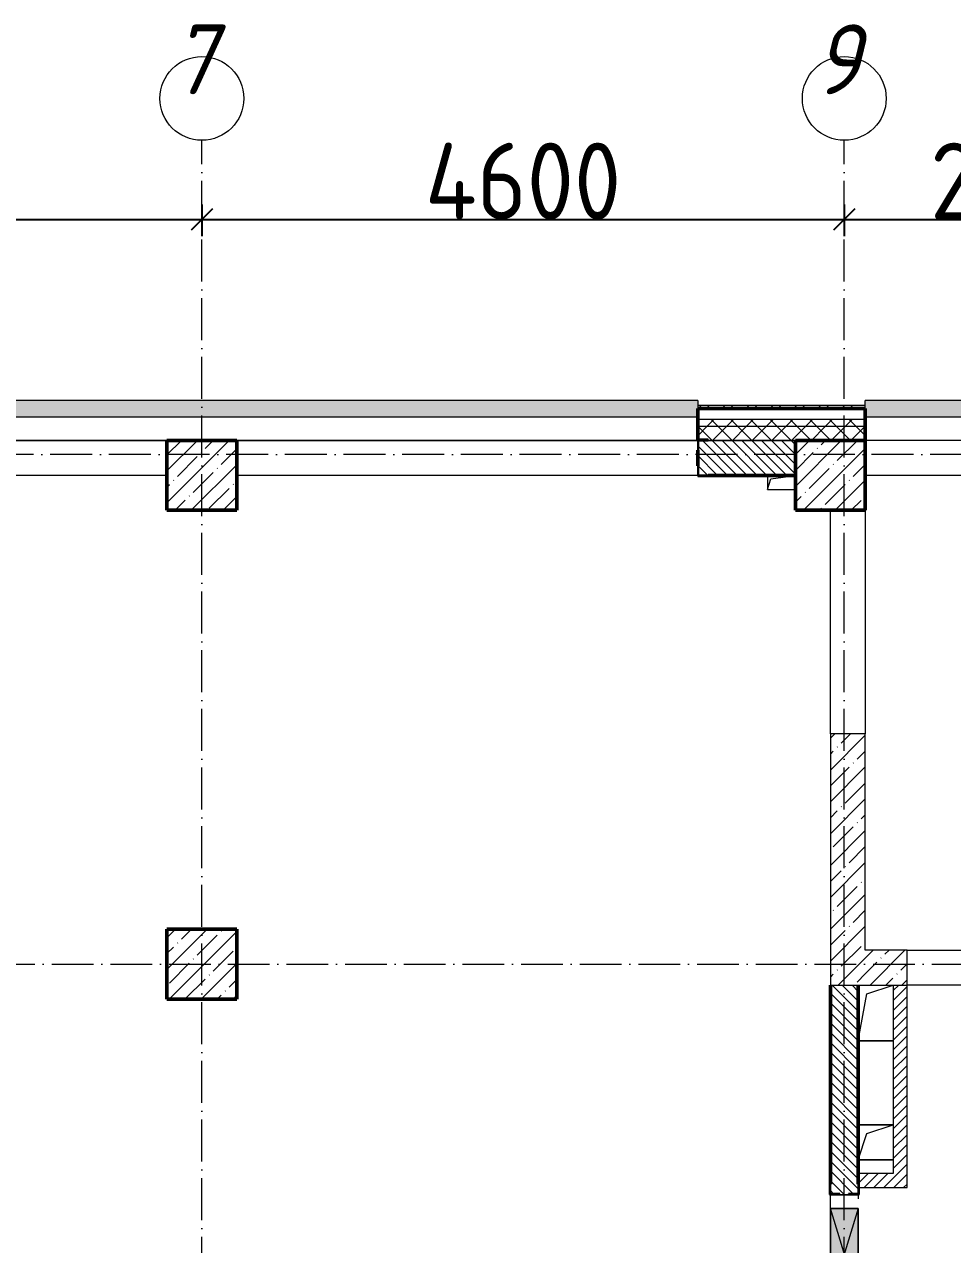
# Model space of a CAD drawing. Header units: millimetres. Extents: x -136833 to 49383, y -8033 to 344618.
# Drawn here: x -122855 to -116209, y 287769 to 296507 of the extents above; entities that cross this region are included whole.
import ezdxf

# ---------------------------------------------------------------- set-up
doc = ezdxf.new("R2010")
doc.units = ezdxf.units.MM
doc.linetypes.add('50_200_ШТРИХ_1Т_ш5_п1_п1_', pattern=[700, 500, -100, 0, -100])
for name, color, linetype, lineweight in [('A-____-____-DIMS', 7, 'Continuous', 9), ('A-DETL-GENF-OTLN', 7, 'Continuous', 9), ('A-FLOR-____-OTLN', 7, 'Continuous', 9), ('A-GENM-____-MCUT', 7, 'Continuous', 25), ('A-GENM-____-OTLN', 7, 'Continuous', 9), ('A-GENM-____-OTLN-1', 7, 'Continuous', 25), ('A-GLAZ-____-OTLN', 7, 'Continuous', 9), ('A-WALL-____-MCUT-1', 7, 'Continuous', 9), ('A-WALL-____-MCUT-2', 7, 'Continuous', 50), ('A-WALL-____-MCUT-3', 7, 'Continuous', 9), ('A-WALL-____-OTLN', 7, 'Continuous', 9), ('A-WALL-____-PATT-1', 7, 'Continuous', 9), ('A-WALL-FNSH-MCUT-1', 7, 'Continuous', 9), ('I-WALL-____-OTLN', 7, 'Continuous', 9), ('S-COLS-____-MCUT', 7, 'Continuous', 50), ('S-COLS-____-OTLN', 7, 'Continuous', 9), ('S-GRID-____-IDEN', 7, 'Continuous', 9), ('S-GRID-____-OTLN-1', 7, '50_200_ШТРИХ_1Т_ш5_п1_п1_', 9)]:
    doc.layers.add(name, color=color, linetype=linetype, lineweight=lineweight)
doc.layers.add('A-GLAZ-____-OTLN-1', color=7, linetype='Continuous', lineweight=9, true_color=0xc0c0c0)
doc.styles.add('ISOCPEUR_I', font='isocpeui.ttf', dxfattribs={"width": 0.9, "height": 2.5})
doc.styles.add('ISOCPEUR_I_9', font='isocpeui.ttf', dxfattribs={"width": 0.9, "height": 250})
doc.styles.add('СПДС', font='isocpeur.ttf', dxfattribs={"width": 0.9})
doc.dimstyles.new('ISO-2_5_0_9К_БОЛЬШОЙ_ОСИ', dxfattribs={"dimscale": 304.8, "dimtxt": 248.995294, "dimasz": 0.492126, "dimexe": 0.393701, "dimexo": 0, "dimgap": 0, "dimtad": 1, "dimdec": 0, "dimzin": 0, "dimdsep": 46, "dimtxsty": 'ISOCPEUR_I_9', "dimblk1": 'OBLIQUE', "dimblk2": 'OBLIQUE', "dimsah": 1, "dimcen": 0.09, "dimdle": 0.393701, "dimazin": 0, "dimtfac": 1, "dimtdec": 4, "dimtix": 1, "dimtmove": 0, "dimatfit": 3, "dimfxl": 1, "dimtvp": 1, "dimtolj": 1, "dimtzin": 0, "dimarcsym": 2})
pattern_1 = [(45, (-131434.41, 245796.49), (-70.71068, 70.71068), []), (135, (-131434.41, 245796.49), (-70.71068, -70.71068), [])]
pattern_2 = [(45, (-131434.41, 245796.49), (-114.04925, 114.04925), []), (45, (-131320.36, 245796.49), (-114.04925, 114.04925), [201.612, -40.322, 3.353, -36.97])]
pattern_3 = [(45, (-131434.413, 245796.486), (-35.35534, 35.35534), [])]
pattern_4 = [(135, (-131434.413, 245796.486), (-35.35534, -35.35534), [])]

# ---------------------------------------------------------------- blocks, each defined once
blk = doc.blocks.new('BSC_Колонна _Прямоугольная - 500х500-V7-АР1_План отверстий 2 этажа в осях 1-64_А-ГГ')
at = {"layer": 'S-COLS-____-OTLN'}
h = blk.add_hatch(dxfattribs=at)
h.set_pattern_fill('FP_33', color=256, style=0, pattern_type=2)
h.set_pattern_definition([(45, (-9850, -43981.04), (-114.04925, 114.04925), []), (45, (-9735.95, -43981.04), (-114.04925, 114.04925), [201.613, -40.323, 3.353, -36.97])])
h.paths.add_polyline_path([(-250, -250), (250, -250), (250, 250), (-250, 250)], flags=0)
at = {"layer": 'S-COLS-____-MCUT'}
for p, q in [((250, 250), (-250, 250)), ((-250, 250), (-250, -250)), ((250, -250), (250, 250)), ((-250, -250), (250, -250))]:
    blk.add_line(p, q, dxfattribs=at)
blk = doc.blocks.new('BSC_Колонна _Прямоугольная - 500х500-V73-АР1_План отверстий 2 этажа в осях 1-64_А-ГГ')
at = {"layer": 'S-COLS-____-OTLN'}
h = blk.add_hatch(dxfattribs=at)
h.set_pattern_fill('FP_102', color=256, style=0, pattern_type=2)
h.set_pattern_definition([(45, (-9850, -47481.04), (-114.04925, 114.04925), []), (45, (-9735.95, -47481.04), (-114.04925, 114.04925), [201.613, -40.323, 3.353, -36.97])])
h.paths.add_polyline_path([(-250, -250), (250, -250), (250, 250), (-250, 250)], flags=0)
at = {"layer": 'S-COLS-____-MCUT'}
for p, q in [((250, 250), (-250, 250)), ((-250, 250), (-250, -250)), ((250, -250), (250, 250)), ((-250, -250), (250, -250))]:
    blk.add_line(p, q, dxfattribs=at)
blk = doc.blocks.new('Отлив_СКБ - Отлив витража_120_НВФ-31885342-АР1_План отверстий 2 этажа в осях 1-64_А-ГГ')
at = {"layer": 'A-GLAZ-____-OTLN-1'}
for points in [[(0, 0), (0, -2), (7800, -2), (7800, 0), (2808.9, 0)], [(0, -2), (0, -120), (7800, -120), (7800, -2), (2808.9, -2)]]:
    blk.add_hatch(color=256, dxfattribs=at).paths.add_polyline_path(points, flags=0)
at = {"layer": 'A-GLAZ-____-OTLN'}
for p, q in [((0, 0), (7800, 0)), ((7800, -2), (0, -2)), ((0, -120), (0, -83)), ((7800, -83), (7800, -120)), ((0, -120), (7800, -120))]:
    blk.add_line(p, q, dxfattribs=at)
blk = doc.blocks.new('Фахверк_СКБ_Уголок - 250_2700-27497298-АР1_План отверстий 2 этажа в осях 1-64_А-ГГ')
at = {"layer": 'A-GENM-____-MCUT'}
for p, q in [((200, 181), (125, 181)), ((125, 181), (125, 106)), ((131, 106), (131, 175)), ((131, 175), (200, 175)), ((200, 175), (200, 181)), ((125, 106), (131, 106)), ((131, -6), (125, -6)), ((125, -6), (125, -81)), ((125, -81), (200, -81)), ((131, -75), (131, -6)), ((200, -75), (131, -75)), ((200, -81), (200, -75))]:
    blk.add_line(p, q, dxfattribs=at)
blk = doc.blocks.new('154_Стойка_СКБ_Уголок - СМ-2480_200-28346303-АР1_План отверстий 2 этажа в осях 1-64_А-ГГ')
at = {"layer": 'A-GENM-____-MCUT'}
for p, q in [((125, 156), (125, 81)), ((200, 156), (125, 156)), ((131, 81), (131, 150)), ((131, 150), (200, 150)), ((200, 150), (200, 156)), ((125, 81), (131, 81)), ((131, 19), (125, 19)), ((125, 19), (125, -56)), ((131, -50), (131, 19)), ((125, -56), (200, -56)), ((200, -50), (131, -50)), ((200, -56), (200, -50))]:
    blk.add_line(p, q, dxfattribs=at)
blk = doc.blocks.new('Стойка_Влож_Полоса боковая - Полоса-28213942-АР1_План отверстий 2 этажа в осях 1-64_А-ГГ')
at = {"layer": 'A-GENM-____-OTLN'}
for p, q in [((-5, 60), (0, 60)), ((-5, -60), (-5, 60)), ((0, 31), (0, -31)), ((0, -60), (-5, -60))]:
    blk.add_line(p, q, dxfattribs=at)
blk = doc.blocks.new('AR_Отверстие прямоугольное _в плите_ - AR_Отверстие прямоугольное _в плите_-30459204-АР1_План отверстий 2 этажа в осях 1-64_А-ГГ')
at = {"layer": 'A-GENM-____-OTLN'}
for p, q in [((-62.5, 137.5), (125, 200)), ((-125, -200), (-62.5, 137.5)), ((-125, -200), (125, -200))]:
    blk.add_line(p, q, dxfattribs=at)
blk = doc.blocks.new('AR_Отверстие прямоугольное _в плите_ - AR_Отверстие прямоугольное _в плите_-30458064-АР1_План отверстий 2 этажа в осях 1-64_А-ГГ')
at = {"layer": 'A-GENM-____-OTLN'}
for p, q in [((125, 125), (-125, 125)), ((-62.5, 62.5), (125, 125)), ((-125, -125), (-62.5, 62.5)), ((-125, -125), (125, -125))]:
    blk.add_line(p, q, dxfattribs=at)
blk = doc.blocks.new('AR_Отверстие прямоугольное _в плите_ - AR_Отверстие прямоугольное _в плите_-V165-АР1_План отверстий 2 этажа в осях 1-64_А-ГГ')
at = {"layer": 'A-GENM-____-OTLN'}
for p, q in [((-100, 50), (-100, -50)), ((-100, -50), (-75, 25)), ((-75, 25), (100, 50)), ((-100, -50), (100, -50))]:
    blk.add_line(p, q, dxfattribs=at)
blk = doc.blocks.new('Отлив_СКБ - Отлив витража_120_НВФ-31885289-АР1_План отверстий 2 этажа в осях 1-64_А-ГГ')
at = {"layer": 'A-GLAZ-____-OTLN-1'}
for points in [[(1000, 2), (1000, 120), (0, 120), (0, 2)], [(1000, 0), (1000, 2), (0, 2), (0, 0)]]:
    blk.add_hatch(color=256, dxfattribs=at).paths.add_polyline_path(points, flags=0)
at = {"layer": 'A-GLAZ-____-OTLN'}
for p, q in [((0, 83), (0, 120)), ((1000, 120), (0, 120)), ((1000, 120), (1000, 83)), ((0, 2), (1000, 2)), ((1000, 0), (0, 0))]:
    blk.add_line(p, q, dxfattribs=at)
blk = doc.blocks.new('AR_Отверстие прямоугольное _в стене__БезПР - AR_Отверстие прямоугольное _в стене__БезПР-36788778-АР1_План отверстий 2 этажа в осях 1-64_А-ГГ')
at = {"layer": 'A-GLAZ-____-OTLN'}
blk.add_hatch(color=256, dxfattribs=at).paths.add_polyline_path([(325, -100), (325, 100), (-325, 100), (-325, -100), (-109.6, -100)], flags=0)
at = {"layer": 'A-DETL-GENF-OTLN'}
for p, q in [((-325, -100), (-325, 100)), ((-325, 100), (325, 100)), ((325, 100), (-325, -100)), ((-325, 100), (325, -100)), ((325, 100), (-325, 100)), ((-325, 100), (-325, -100)), ((325, 100), (325, -100)), ((325, -100), (325, 100)), ((325, -100), (-325, -100)), ((-325, -100), (325, -100))]:
    blk.add_line(p, q, dxfattribs=at)
at = {"layer": 'A-GLAZ-____-OTLN'}
blk.add_line((325, 100), (-325, 100), dxfattribs=at)
blk = doc.blocks.new('Ось сетки - Круг_Ø6_00__ISO-2_5_0_9K_-25732049-АР1_План отверстий 2 этажа в осях 1-64_А-ГГ')
at = {"layer": 'S-GRID-____-IDEN'}
blk.add_circle((0, 0), 3, dxfattribs=at)
blk = doc.blocks.new('_Oblique')
at = {"color": 0, "linetype": 'ByBlock', "lineweight": -2}
blk.add_line((-0.5, -0.5), (0.5, 0.5), dxfattribs=at)
blk = doc.blocks.new('*D2121')
at = {"layer": 'A-____-____-DIMS', "color": 0, "lineweight": -2, "transparency": 16777216}
for p, q in [((289220.7, -37442.6), (289220.7, -37668.7)), ((293620.7, -37442.6), (293620.7, -37668.7)), ((289100.7, -37548.7), (293740.7, -37548.7))]:
    blk.add_line(p, q, dxfattribs=at)
at = {"layer": 'Defpoints', "color": 0, "transparency": 16777216}
for p in [(289220.7, -37442.6), (293620.7, -37442.6), (293620.7, -37548.7)]:
    blk.add_point(p, dxfattribs=at)
at = {"layer": 'A-____-____-DIMS', "color": 0, "lineweight": -2, "transparency": 16777216, "xscale": 150, "yscale": 150, "zscale": 150, "rotation": 180}
blk.add_blockref('_Oblique', (289220.7, -37548.7), dxfattribs=at)
at = {"layer": 'A-____-____-DIMS', "color": 0, "lineweight": -2, "transparency": 16777216, "xscale": 150, "yscale": 150, "zscale": 150}
blk.add_blockref('_Oblique', (293620.7, -37548.7), dxfattribs=at)
at = {"layer": 'A-____-____-DIMS', "color": 0, "transparency": 16777216, "insert": (291420.7, -37274.4), "char_height": 548.64, "attachment_point": 5, "style": 'СПДС'}
blk.add_mtext('\\A1;4400', dxfattribs=at)
blk = doc.blocks.new('*D2122')
at = {"layer": 'A-____-____-DIMS', "color": 0, "lineweight": -2, "transparency": 16777216}
for p, q in [((293620.7, -37442.6), (293620.7, -37668.7)), ((298220.7, -37442.6), (298220.7, -37668.7)), ((293500.7, -37548.7), (298340.7, -37548.7))]:
    blk.add_line(p, q, dxfattribs=at)
at = {"layer": 'Defpoints', "color": 0, "transparency": 16777216}
for p in [(293620.7, -37442.6), (298220.7, -37442.6), (298220.7, -37548.7)]:
    blk.add_point(p, dxfattribs=at)
at = {"layer": 'A-____-____-DIMS', "color": 0, "lineweight": -2, "transparency": 16777216, "xscale": 150, "yscale": 150, "zscale": 150, "rotation": 180}
blk.add_blockref('_Oblique', (293620.7, -37548.7), dxfattribs=at)
at = {"layer": 'A-____-____-DIMS', "color": 0, "lineweight": -2, "transparency": 16777216, "xscale": 150, "yscale": 150, "zscale": 150}
blk.add_blockref('_Oblique', (298220.7, -37548.7), dxfattribs=at)
at = {"layer": 'A-____-____-DIMS', "color": 0, "transparency": 16777216, "insert": (295920.7, -37274.4), "char_height": 548.64, "attachment_point": 5, "style": 'СПДС'}
blk.add_mtext('\\A1;4600', dxfattribs=at)
blk = doc.blocks.new('*D2123')
at = {"layer": 'A-____-____-DIMS', "color": 0, "lineweight": -2, "transparency": 16777216}
for p, q in [((298220.7, -37442.6), (298220.7, -37668.7)), ((300820.7, -37442.6), (300820.7, -37668.7)), ((298100.7, -37548.7), (300940.7, -37548.7))]:
    blk.add_line(p, q, dxfattribs=at)
at = {"layer": 'Defpoints', "color": 0, "transparency": 16777216}
for p in [(298220.7, -37442.6), (300820.7, -37442.6), (300820.7, -37548.7)]:
    blk.add_point(p, dxfattribs=at)
at = {"layer": 'A-____-____-DIMS', "color": 0, "lineweight": -2, "transparency": 16777216, "xscale": 150, "yscale": 150, "zscale": 150, "rotation": 180}
blk.add_blockref('_Oblique', (298220.7, -37548.7), dxfattribs=at)
at = {"layer": 'A-____-____-DIMS', "color": 0, "lineweight": -2, "transparency": 16777216, "xscale": 150, "yscale": 150, "zscale": 150}
blk.add_blockref('_Oblique', (300820.7, -37548.7), dxfattribs=at)
at = {"layer": 'A-____-____-DIMS', "color": 0, "transparency": 16777216, "insert": (299520.7, -37274.4), "char_height": 548.64, "attachment_point": 5, "style": 'СПДС'}
blk.add_mtext('\\A1;2600', dxfattribs=at)
blk = doc.blocks.new('3эт')
at = {"layer": 'S-GRID-____-OTLN-1', "color": 251, "ltscale": 0.6, "true_color": 0x636466}
for p, q in [((293620.7, -91346.1), (293620.7, -36982.5)), ((298220.7, -91346.1), (298220.7, -36982.5)), ((310478.4, -39232.4), (279101.9, -39232.4)), ((279101.9, -42882.4), (310478.4, -42882.4))]:
    blk.add_line(p, q, dxfattribs=at)
at = {"layer": 'S-GRID-____-IDEN', "char_height": 500, "width": 202.025, "attachment_point": 1, "style": 'ISOCPEUR_I'}
for s, insert in [('\\fISOCPEUR|b0|i1|c204|p34|;\\W.9;7', (293401.8, -36152.7)), ('\\fISOCPEUR|b0|i1|c204|p34|;\\W.9;9', (298001.8, -36152.7))]:
    blk.add_mtext(s, dxfattribs=dict(at, insert=insert))
at = {"layer": 'A-____-____-DIMS'}
for base, p1, p2, override, picture, middle in [((293620.7, -37548.7), (289220.7, -37442.6), (293620.7, -37442.6), {"dimtxt": 1.8, "dimpost": '<>', "dimtxsty": 'СПДС', "dimfxl": 4400}, '*D2121', (291420.7, -37274.4)), ((298220.7, -37548.7), (293620.7, -37442.6), (298220.7, -37442.6), {"dimtxt": 1.8, "dimpost": '<>', "dimtxsty": 'СПДС', "dimfxl": 4600}, '*D2122', (295920.7, -37274.4)), ((300820.7, -37548.7), (298220.7, -37442.6), (300820.7, -37442.6), {"dimtxt": 1.8, "dimpost": '<>', "dimtxsty": 'СПДС', "dimfxl": 2600}, '*D2123', (299520.7, -37274.4))]:
    dim = blk.add_linear_dim(base=base, p1=p1, p2=p2, dimstyle='ISO-2_5_0_9К_БОЛЬШОЙ_ОСИ', override=override, dxfattribs=at)
    dim.commit()
    dim.dimension.update_dxf_attribs({"geometry": picture, "text_midpoint": middle})

msp = doc.modelspace()

# ---------------------------------------------------------------- hatches: boundary and pattern name
at = {"layer": 'A-WALL-____-PATT-1'}
h = msp.add_hatch(dxfattribs=at)
h.set_pattern_fill('FP_3', color=256, style=0, pattern_type=2)
h.set_pattern_definition([(45, (-131434.41, 245796.49), (-85.53659, 85.53659), []), (45, (-131377.39, 245796.49), (-85.53659, 85.53659), [])])
h.paths.add_polyline_path([(-107654.4, 293757.5), (-107654.4, 293777.5), (-115834.4, 293777.5), (-115834.4, 293757.5), (-110238.5, 293757.5)], flags=0)
h.paths.add_polyline_path([(-116834.4, 293757.5), (-116834.4, 293777.5), (-118034.4, 293777.5), (-118034.4, 293757.5), (-117308.4, 293757.5)], flags=0)
h.paths.add_polyline_path([(-125834.4, 293757.5), (-125834.4, 293777.5), (-134114.4, 293777.5), (-134114.4, 293757.5), (-126145.7, 293757.5)], flags=0)
h = msp.add_hatch(dxfattribs=at)
h.set_pattern_fill('FP_1', color=256, style=0, pattern_type=2)
h.set_pattern_definition(pattern_1)
h.paths.add_polyline_path([(-107784.4, 293627.5), (-107734.4, 293627.5), (-107734.4, 293677.5), (-115834.4, 293677.5), (-115834.4, 293627.5), (-110238.5, 293627.5)], flags=0)
h.paths.add_polyline_path([(-116834.4, 293627.5), (-116834.4, 293677.5), (-118034.4, 293677.5), (-118034.4, 293627.5), (-117308.4, 293627.5)], flags=0)
h.paths.add_polyline_path([(-126145.7, 293627.5), (-125834.4, 293627.5), (-125834.4, 293677.5), (-133984.4, 293677.5), (-133984.4, 293627.5), (-127913.2, 293627.5)], flags=0)
h = msp.add_hatch(dxfattribs=at)
h.set_pattern_fill('FP_1', color=256, style=0, pattern_type=2)
h.set_pattern_definition(pattern_1)
h.paths.add_polyline_path([(-107884.4, 293527.5), (-107784.4, 293527.5), (-107784.4, 293627.5), (-115834.4, 293627.5), (-115834.4, 293527.5), (-110238.5, 293527.5)], flags=0)
h.paths.add_polyline_path([(-116834.4, 293527.5), (-116834.4, 293627.5), (-118034.4, 293627.5), (-118034.4, 293533.5), (-117959.4, 293533.5), (-117959.4, 293527.5), (-117308.4, 293527.5)], flags=0)
h.paths.add_polyline_path([(-125834.4, 293527.5), (-125834.4, 293627.5), (-133884.4, 293627.5), (-133884.4, 293527.5), (-126145.7, 293527.5)], flags=0)
h = msp.add_hatch(dxfattribs=at)
h.set_pattern_fill('FP_6', color=256, style=0, pattern_type=2)
h.set_pattern_definition(pattern_4)
h.paths.add_polyline_path([(-118028.4, 293277.5), (-117334.4, 293277.5), (-117334.4, 293527.5), (-118028.4, 293527.5), (-118028.4, 293458.5), (-118034.4, 293458.5), (-118034.4, 293346.5), (-118028.4, 293346.5)], flags=0)
h = msp.add_hatch(dxfattribs=at)
h.set_pattern_fill('FP_25', color=256, style=0, pattern_type=2)
h.set_pattern_definition(pattern_2)
h.paths.add_polyline_path([(-116834.4, 289627.5), (-116834.4, 291427.5), (-117084.4, 291427.5), (-117084.4, 289627.5)], flags=0)
h = msp.add_hatch(dxfattribs=at)
h.set_pattern_fill('FP_25', color=256, style=0, pattern_type=2)
h.set_pattern_definition(pattern_2)
h.paths.add_polyline_path([(-108384.4, 289627.5), (-108384.4, 289877.5), (-114934.4, 289877.5), (-114934.4, 289627.5), (-110238.5, 289627.5)], flags=0)
h.paths.add_polyline_path([(-116534.4, 289627.5), (-116534.4, 289877.5), (-116834.4, 289877.5), (-116834.4, 289627.5)], flags=0)
h = msp.add_hatch(dxfattribs=at)
h.set_pattern_fill('FP_6', color=256, style=0, pattern_type=2)
h.set_pattern_definition(pattern_4)
h.paths.add_polyline_path([(-117044.4, 287177.5), (-116884.4, 287177.5), (-116884.4, 287227.5), (-117084.4, 287227.5), (-117084.4, 287177.5)], flags=0)
h.paths.add_polyline_path([(-116953.4, 288127.5), (-116953.4, 288133.5), (-116884.4, 288133.5), (-116884.4, 289627.5), (-117084.4, 289627.5), (-117083.6, 288133.5), (-117015.4, 288133.5), (-117015.4, 288127.5)], flags=0)
h = msp.add_hatch(dxfattribs=at)
h.set_pattern_fill('FP_5', color=256, style=0, pattern_type=2)
h.set_pattern_definition(pattern_3)
h.paths.add_polyline_path([(-116534.4, 288277.5), (-116534.4, 289627.5), (-116634.4, 289627.5), (-116634.4, 288277.5)], flags=0)
h = msp.add_hatch(dxfattribs=at)
h.set_pattern_fill('FP_5', color=256, style=0, pattern_type=2)
h.set_pattern_definition(pattern_3)
h.paths.add_polyline_path([(-116534.4, 288177.5), (-116534.4, 288277.5), (-116884.4, 288277.5), (-116884.4, 288202.5), (-116878.4, 288202.5), (-116878.4, 288177.5)], flags=0)
at = {"layer": 'S-COLS-____-OTLN'}
h = msp.add_hatch(dxfattribs=at)
h.set_pattern_fill('FP_25', color=256, style=0, pattern_type=2)
h.set_pattern_definition(pattern_2)
h.paths.add_polyline_path([(-117334.4, 293027.5), (-116834.4, 293027.5), (-116834.4, 293527.5), (-117334.4, 293527.5)], flags=0)

# ---------------------------------------------------------------- linework, layer by layer
at = {"layer": 'A-FLOR-____-OTLN'}
for p, q in [((-116634.4, 289227.5), (-116884.4, 289227.5)), ((-116884.4, 288627.5), (-116634.4, 288627.5)), ((-116634.4, 288377.5), (-116884.4, 288377.5))]:
    msp.add_line(p, q, dxfattribs=at)
at = {"layer": 'A-WALL-____-MCUT-1'}
for p, q in [((-117084.4, 291427.5), (-117084.4, 289627.5)), ((-116834.4, 291427.5), (-117084.4, 291427.5)), ((-116834.4, 289877.5), (-116834.4, 291427.5)), ((-116534.4, 289877.5), (-116834.4, 289877.5)), ((-116534.4, 289627.5), (-116534.4, 289877.5)), ((-117084.4, 289627.5), (-116534.4, 289627.5))]:
    msp.add_line(p, q, dxfattribs=at)
at = {"layer": 'A-WALL-____-MCUT-2'}
for p, q in [((-116834.4, 293757.5), (-118034.4, 293757.5)), ((-118034.4, 293757.5), (-118034.4, 293533.5)), ((-116834.4, 293527.5), (-116834.4, 293757.5)), ((-117334.4, 293527.5), (-116834.4, 293527.5)), ((-117334.4, 293277.5), (-117334.4, 293527.5)), ((-118034.4, 293458.5), (-118034.4, 293346.5)), ((-117959.4, 293277.5), (-117334.4, 293277.5)), ((-117084.4, 289627.5), (-117084.4, 288202.5)), ((-116884.4, 288202.5), (-116884.4, 289627.5))]:
    msp.add_line(p, q, dxfattribs=at)
at = {"layer": 'A-WALL-____-MCUT-3'}
for p, q in [((-116834.4, 293677.5), (-118034.4, 293677.5)), ((-116834.4, 293627.5), (-118034.4, 293627.5)), ((-117959.4, 293527.5), (-117334.4, 293527.5)), ((-117334.4, 293527.5), (-117959.4, 293527.5))]:
    msp.add_line(p, q, dxfattribs=at)
at = {"layer": 'A-WALL-____-OTLN'}
for p, q in [((-121834.4, 293527.5), (-125834.4, 293527.5)), ((-125834.4, 293527.5), (-121834.4, 293527.5)), ((-118034.4, 293527.5), (-121334.4, 293527.5)), ((-121334.4, 293527.5), (-118034.4, 293527.5)), ((-115834.4, 293527.5), (-116834.4, 293527.5)), ((-121834.4, 293277.5), (-125834.4, 293277.5)), ((-118034.4, 293277.5), (-121334.4, 293277.5)), ((-115834.4, 293277.5), (-116834.4, 293277.5)), ((-117084.4, 291427.5), (-117084.4, 293027.5)), ((-116834.4, 293027.5), (-116834.4, 291427.5)), ((-116534.4, 289877.5), (-114934.4, 289877.5)), ((-114934.4, 289627.5), (-116534.4, 289627.5))]:
    msp.add_line(p, q, dxfattribs=at)
at = {"layer": 'A-WALL-FNSH-MCUT-1'}
for p, q in [((-116834.4, 293777.5), (-118034.4, 293777.5)), ((-118034.4, 293777.5), (-118034.4, 293757.5)), ((-116834.4, 293757.5), (-116834.4, 293777.5)), ((-118034.4, 293757.5), (-116834.4, 293757.5)), ((-116634.4, 289627.5), (-116634.4, 288277.5)), ((-116534.4, 288177.5), (-116534.4, 289627.5)), ((-116634.4, 288277.5), (-116884.4, 288277.5)), ((-116878.4, 288177.5), (-116534.4, 288177.5))]:
    msp.add_line(p, q, dxfattribs=at)
at = {"layer": 'I-WALL-____-OTLN'}
for p, q in [((-117084.4, 288027.5), (-117084.4, 288127.5)), ((-116884.4, 288127.5), (-116884.4, 288097.5))]:
    msp.add_line(p, q, dxfattribs=at)
at = {"layer": 'S-COLS-____-MCUT'}
for p, q in [((-116834.4, 293527.5), (-117334.4, 293527.5)), ((-117334.4, 293527.5), (-117334.4, 293027.5)), ((-116834.4, 293027.5), (-116834.4, 293527.5)), ((-117334.4, 293027.5), (-116834.4, 293027.5))]:
    msp.add_line(p, q, dxfattribs=at)

# ---------------------------------------------------------------- block references
msp.add_blockref('3эт', (-415205.1, 332659.9))
at = {"layer": 'A-GENM-____-OTLN'}
for name, p in [('AR_Отверстие прямоугольное _в плите_ - AR_Отверстие прямоугольное _в плите_-V165-АР1_План отверстий 2 этажа в осях 1-64_А-ГГ', (-117434.4, 293227.5)), ('AR_Отверстие прямоугольное _в плите_ - AR_Отверстие прямоугольное _в плите_-30459204-АР1_План отверстий 2 этажа в осях 1-64_А-ГГ', (-116759.4, 289427.5)), ('AR_Отверстие прямоугольное _в плите_ - AR_Отверстие прямоугольное _в плите_-30458064-АР1_План отверстий 2 этажа в осях 1-64_А-ГГ', (-116759.4, 288502.5))]:
    msp.add_blockref(name, p, dxfattribs=at)
at = {"layer": 'A-GENM-____-OTLN', "rotation": 90.00000000000072}
msp.add_blockref('Стойка_Влож_Полоса боковая - Полоса-28213942-АР1_План отверстий 2 этажа в осях 1-64_А-ГГ', (-116984.4, 288127.5), dxfattribs=at)
at = {"layer": 'A-GENM-____-OTLN-1'}
msp.add_blockref('Фахверк_СКБ_Уголок - 250_2700-27497298-АР1_План отверстий 2 этажа в осях 1-64_А-ГГ', (-118159.4, 293352.5), dxfattribs=at)
at = {"layer": 'A-GENM-____-OTLN-1', "rotation": 90.00000000000071}
msp.add_blockref('154_Стойка_СКБ_Уголок - СМ-2480_200-28346303-АР1_План отверстий 2 этажа в осях 1-64_А-ГГ', (-116934.4, 288002.5), dxfattribs=at)
at = {"layer": 'A-GLAZ-____-OTLN'}
for name, p, rotation in [('Отлив_СКБ - Отлив витража_120_НВФ-31885342-АР1_План отверстий 2 этажа в осях 1-64_А-ГГ', (-118034.4, 293694.5), 180), ('AR_Отверстие прямоугольное _в стене__БезПР - AR_Отверстие прямоугольное _в стене__БезПР-36788778-АР1_План отверстий 2 этажа в осях 1-64_А-ГГ', (-116984.4, 287702.5), 270.0000000000007)]:
    msp.add_blockref(name, p, dxfattribs=dict(at, rotation=rotation))
msp.add_blockref('Отлив_СКБ - Отлив витража_120_НВФ-31885289-АР1_План отверстий 2 этажа в осях 1-64_А-ГГ', (-116834.4, 293694.5), dxfattribs=at)
at = {"layer": 'S-COLS-____-OTLN'}
for name, p in [('BSC_Колонна _Прямоугольная - 500х500-V73-АР1_План отверстий 2 этажа в осях 1-64_А-ГГ', (-121584.4, 293277.5)), ('BSC_Колонна _Прямоугольная - 500х500-V7-АР1_План отверстий 2 этажа в осях 1-64_А-ГГ', (-121584.4, 289777.5))]:
    msp.add_blockref(name, p, dxfattribs=at)
at = {"layer": 'S-GRID-____-IDEN', "xscale": 99.99999999999993, "yscale": 99.99999999999993, "zscale": 99.99999999999993}
for p in [(-121584.4, 295977.4), (-116984.4, 295977.4)]:
    msp.add_blockref('Ось сетки - Круг_Ø6_00__ISO-2_5_0_9K_-25732049-АР1_План отверстий 2 этажа в осях 1-64_А-ГГ', p, dxfattribs=at)

doc.saveas('drawing.dxf')
